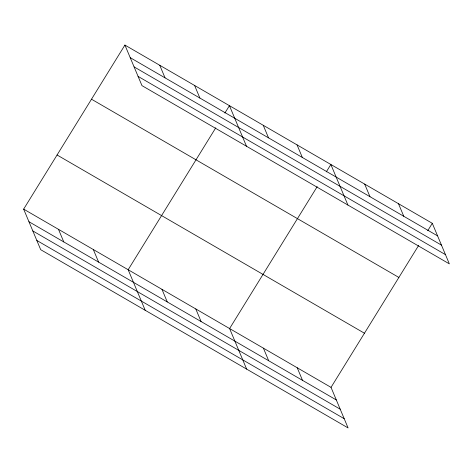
<?xml version="1.0" encoding="UTF-8"?>
<svg xmlns="http://www.w3.org/2000/svg" width="473" height="473" viewBox="0 0 473 473"><rect width="100%" height="100%" fill="white"/><g stroke="black" fill="none" stroke-linecap="round" stroke-linejoin="round"><path stroke-width="0.71" d="M23.65 209.131L331.029 387.369L348.081 427.929L40.702 249.691L23.65 209.131L124.919 45.071L432.298 223.309L449.35 263.869L141.971 85.631L124.919 45.071M215.759 127.822L128.159 269.734L145.211 310.294M224.87 113.053L229.429 105.674L246.48 146.228M317.194 186.64L229.594 328.552L246.646 369.111M326.305 171.87L330.864 164.492L347.915 205.051M331.029 387.369L418.629 245.457M427.746 230.694L432.298 223.309M130.211 57.653L437.59 235.891M134.09 66.888L441.469 245.126M138.086 76.395L445.471 254.634M91.502 99.212L398.881 277.45M57.067 154.99L364.452 333.229M28.942 221.719L336.321 399.957M32.82 230.948L340.199 409.186M36.817 240.461L344.202 418.7M398.491 203.703L403.776 216.285M364.677 184.098L369.969 196.679M297.056 144.886L302.342 157.468M263.242 125.28L268.528 137.862M194.592 85.471L199.884 98.053M297.221 367.763L302.507 380.345M159.756 65.274L165.047 77.856M263.408 348.158L268.699 360.739M195.787 308.946L201.072 321.528M161.973 289.34L167.259 301.922M93.323 249.531L98.615 262.119M58.486 229.334L63.778 241.916"/></g></svg>
